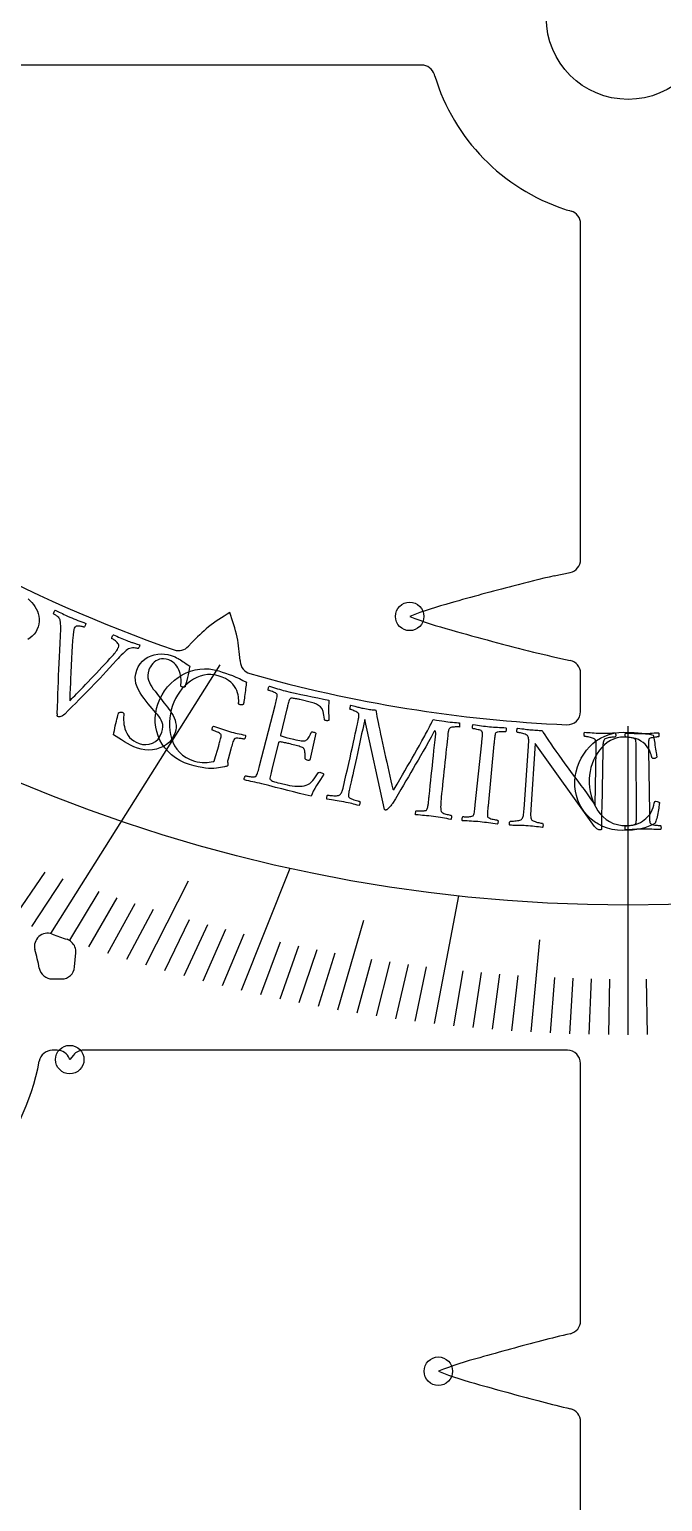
# Model space of a CAD drawing. Header units: millimetres. Extents: x -45 to 45, y -45 to 45.
# Drawn here: x -11.34 to 0.65, y -28.13 to -0.22 of the extents above; entities that cross this region are included whole.
import ezdxf

# ---------------------------------------------------------------- set-up
doc = ezdxf.new("R2010")
doc.units = ezdxf.units.MM
for name, color, linetype in [('CUT_INNER', 6, 'Continuous'), ('CUT_OUTER', 1, 'Continuous'), ('ENGRAVE', 7, 'Continuous'), ('ENGRAVE_FINE', 8, 'Continuous'), ('TEXT', 5, 'Continuous')]:
    doc.layers.add(name, color=color, linetype=linetype)

msp = doc.modelspace()

# ---------------------------------------------------------------- linework, layer by layer
at = {"layer": 'CUT_INNER'}
for points in [[(-3.9091, -0.9), (-21.9516, -0.9)], [(-3.6607, -1.1089), (-3.669, -1.0804)], [(-0.9, -10.2743), (-0.9, -3.9091)], [(-1.397, -10.5835), (-1.0971, -10.5186)], [(-8.3296, -11.9182), (-8.2726, -11.8553)], [(-7.3497, -12.1855), (-7.3486, -12.2078)], [(-0.9, -13.1564), (-0.9, -12.4295)], [(-10.4852, -17.9961), (-10.4627, -17.7305)], [(-10.9083, -18.225), (-10.7343, -18.225)], [(-10.8173, -19.575), (-10.9083, -19.575)], [(-10.5063, -19.6661), (-10.5742, -19.7486), (-10.5778, -19.7526), (-10.5809, -19.7445), (-10.5829, -19.7379)], [(-1.15, -19.575), (-10.3133, -19.575)], [(-0.9, -24.7056), (-0.9, -19.825)], [(-0.9, -39.7832), (-0.9, -26.6159)]]:
    msp.add_lwpolyline(points, dxfattribs=at)
msp.add_circle((0, 0), 1.55, dxfattribs=at)
for centre, radius, start, end in [((-3.9091, -1.15), 0.25, 16.17188, 90), ((0, 0), 3.825, 196.85202, 251.69577), ((-0.0012, 12.8575), 26.289, 212.54343, 250.91502), ((-0.3521, -1.1099), 2.6606, 251.38805, 254.11473), ((-1.15, -3.9091), 0.25, 360, 73.82813), ((-1.15, -10.2743), 0.25, 282.21225, 0), ((4.5186, -36.4305), 26.5152, 102.89132, 104.6336), ((10.8576, -60.7478), 51.6452, 104.6224, 105.97268), ((-1.6241, -17.7209), 6.8467, 104.6358, 111.52756), ((-4.5637, -16.1725), 5.7301, 121.36482, 126.23011), ((-12.1661, -12.9311), 4.9063, 13.98609, 19.66899), ((-1.6271, -4.9912), 6.8378, 248.4702, 255.35981), ((-4.2229, -15.8119), 5.6617, 131.17548, 135.66613), ((12.5762, 44.231), 58.0663, 254.075659, 254.878797), ((-8.5149, -11.7504), 0.25, 250.83984, 317.83371), ((-12.5255, -12.6161), 5.1937, 4.75643, 9.65196), ((6.7681, 22.6171), 35.6856, 254.82857, 256.12342), ((-7.0989, -12.1957), 0.25, 182.79129, 254.35547), ((2.6185, 5.707), 18.2739, 256.03845, 258.2682), ((-1.15, -12.4295), 0.25, 360, 77.78775), ((-0.0013, 12.8533), 26.2851, 254.18162, 267.47012), ((-1.15, -13.1564), 0.25, 267.36328, 0), ((-10.9963, -17.6081), 0.25, 70.13971, 194.0625), ((-4.516, 0.1411), 18.6452, 249.93995, 250.85876), ((-10.7118, -17.7094), 0.25, 47.55384, 70.83984), ((-10.7118, -17.7094), 0.25, 355.16034, 47.55384), ((-14.6843, -18.6846), 3.5921, 10.69921, 16.42649), ((-10.9083, -17.975), 0.25, 189.84375, 270), ((-10.7343, -17.975), 0.25, 270, 355.16034), ((-15.7496, -18.9002), 4.6789, 292.08003, 349.09238), ((-10.9083, -19.825), 0.25, 90.0039, 170.91517), ((-10.8173, -19.825), 0.25, 20.39139, 90), ((-10.3133, -19.825), 0.25, 90, 140.54581), ((-1.15, -19.825), 0.25, 360, 90), ((-1.15, -24.7056), 0.25, 283.32948, 360), ((11.4006, -75.0566), 51.6452, 104.6224, 105.97268), ((3.1198, -43.065), 18.5994, 103.0892, 104.81845), ((-1.0811, -32.0298), 6.8467, 104.6358, 111.52756), ((-1.0841, -19.3001), 6.8378, 248.4702, 255.35981), ((12.2031, 26.6681), 54.6858, 254.06321, 255.33832), ((3.125, -8.2347), 18.6218, 255.17898, 256.91051), ((-1.15, -26.6159), 0.25, 0, 76.67052)]:
    msp.add_arc(centre, radius, start, end, dxfattribs=at)
at = {"layer": 'CUT_OUTER'}
msp.add_circle((0, 0), 45, dxfattribs=at)
at = {"layer": 'ENGRAVE'}
for points in [[(-10.9383, -17.3634), (-7.7297, -12.27)], [(0, -19.2819), (0, -13.4319)], [(-7.322, -18.4368), (-6.4042, -16.1259)], [(-3.6693, -19.0718), (-3.2037, -16.6515)]]:
    msp.add_lwpolyline(points, dxfattribs=at)
for centre, radius in [((0, 0), 42.525), ((0, 12.859), 29.684), ((-4.1373, -11.3519), 0.27), ((-10.578, -19.7532), 0.27), ((-3.5943, -25.6608), 0.27)]:
    msp.add_circle(centre, radius, dxfattribs=at)
at = {"layer": 'ENGRAVE_FINE'}
for points in [[(-11.6551, -17.0943), (-11.0457, -16.2005)], [(-11.297, -17.2311), (-10.7048, -16.3278)], [(-9.1361, -17.9561), (-8.326, -16.364)], [(-10.579, -17.491), (-10.0216, -16.5694)], [(-10.2191, -17.6141), (-9.6793, -16.6837)], [(-9.8586, -17.7326), (-9.3367, -16.7938)], [(-9.4976, -17.8466), (-8.9936, -16.8996)], [(-8.7742, -18.0611), (-8.3066, -17.0986)], [(-8.4117, -18.1617), (-7.9626, -17.1919)], [(-8.0489, -18.2578), (-7.6183, -17.281)], [(-5.4989, -18.808), (-5.0031, -17.1122)], [(-7.6856, -18.3495), (-7.2737, -17.366)], [(-6.958, -18.5197), (-6.5838, -17.5238)], [(-1.8357, -19.2295), (-1.6688, -17.4811)], [(-6.5937, -18.5983), (-6.2385, -17.5965)], [(-6.229, -18.6725), (-5.893, -17.6653)], [(-5.8641, -18.7425), (-5.5473, -17.73)], [(-5.1334, -18.8693), (-4.8554, -17.8474)], [(-4.7677, -18.9263), (-4.5092, -17.9002)], [(-4.4018, -18.9791), (-4.1629, -17.949)], [(-4.0356, -19.0276), (-3.8164, -17.9938)], [(-3.3029, -19.1118), (-3.1231, -18.0717)], [(-2.9362, -19.1475), (-2.7763, -18.1047)], [(-2.5695, -19.1791), (-2.4295, -18.1339)], [(-2.2026, -19.2064), (-2.0825, -18.1591)], [(-1.4686, -19.2484), (-1.3885, -18.1979)], [(-1.1015, -19.263), (-1.0414, -18.2115)], [(-0.7344, -19.2735), (-0.6943, -18.2212)], [(-0.3672, -19.2798), (-0.3471, -18.227)], [(0.3672, -19.2798), (0.3471, -18.227)]]:
    msp.add_lwpolyline(points, dxfattribs=at)
at = {"layer": 'TEXT'}
msp.add_lwpolyline([(-11.3687, -11.0179), (-11.3322, -11.0503), (-11.2977, -11.0858), (-11.2663, -11.1236), (-11.238, -11.1639), (-11.2127, -11.2065), (-11.1915, -11.2512), (-11.1754, -11.2976), (-11.1642, -11.3457), (-11.158, -11.3956), (-11.1579, -11.4468), (-11.1648, -11.4988), (-11.1788, -11.5516), (-11.2, -11.6052), (-11.2235, -11.6486), (-11.2529, -11.6884), (-11.2881, -11.7248), (-11.3292, -11.7578), (-11.3744, -11.7868)], dxfattribs=at)
for points in [[(-10.5795, -11.3649), (-10.5401, -11.3818), (-10.5011, -11.3979), (-10.4625, -11.4131), (-10.4243, -11.4275), (-10.3864, -11.4415), (-10.3489, -11.4555), (-10.3118, -11.4694), (-10.275, -11.4834), (-10.2756, -11.4907), (-10.2781, -11.5001), (-10.2823, -11.5117), (-10.2883, -11.5254), (-10.295, -11.5382), (-10.3009, -11.5473), (-10.3062, -11.5527), (-10.3108, -11.5543), (-10.3176, -11.5519), (-10.328, -11.5489), (-10.3421, -11.5454), (-10.3597, -11.5413), (-10.3792, -11.5376), (-10.3988, -11.5354), (-10.4184, -11.5347), (-10.4382, -11.5355), (-10.4565, -11.5391), (-10.4718, -11.5469), (-10.4841, -11.5588), (-10.4934, -11.575), (-10.5019, -11.6025), (-10.5096, -11.6435), (-10.5162, -11.698), (-10.5219, -11.766), (-10.5242, -11.8017), (-10.5268, -11.8428), (-10.5296, -11.8894), (-10.5326, -11.9414), (-10.5358, -11.9977), (-10.5391, -12.0567), (-10.5426, -12.1185), (-10.5463, -12.1831), (-10.5499, -12.2491), (-10.5532, -12.3153), (-10.5562, -12.3815), (-10.559, -12.4478), (-10.5617, -12.5128), (-10.5642, -12.5752), (-10.5667, -12.6349), (-10.5691, -12.6919), (-10.5714, -12.745), (-10.5734, -12.7931), (-10.5752, -12.8361), (-10.5768, -12.874), (-10.5781, -12.9053), (-10.5789, -12.9286), (-10.5792, -12.9438), (-10.5792, -12.951), (-10.5714, -12.9438), (-10.5577, -12.9304), (-10.538, -12.9108), (-10.5123, -12.8851), (-10.4818, -12.8543), (-10.4476, -12.8194), (-10.4098, -12.7804), (-10.3683, -12.7374), (-10.3238, -12.6912), (-10.2772, -12.6426), (-10.2284, -12.5915), (-10.1775, -12.5381), (-10.1254, -12.4832), (-10.073, -12.4278), (-10.0205, -12.3719), (-9.9677, -12.3155), (-9.9156, -12.2596), (-9.8652, -12.2053), (-9.8166, -12.1525), (-9.7696, -12.1014), (-9.7521, -12.082), (-9.735, -12.0617), (-9.7183, -12.0405), (-9.702, -12.0184), (-9.687, -11.9965), (-9.6745, -11.976), (-9.6643, -11.9568), (-9.6564, -11.939), (-9.6508, -11.9183), (-9.6506, -11.8987), (-9.6556, -11.88), (-9.6658, -11.8623), (-9.6794, -11.8458), (-9.6942, -11.8307), (-9.7102, -11.817), (-9.7276, -11.8047), (-9.7442, -11.7941), (-9.7583, -11.7857), (-9.7697, -11.7794), (-9.7786, -11.7753), (-9.7813, -11.7694), (-9.7815, -11.7608), (-9.7793, -11.7497), (-9.7745, -11.7358), (-9.7683, -11.7222), (-9.7619, -11.7115), (-9.7552, -11.7038), (-9.7483, -11.6991), (-9.7154, -11.7137), (-9.6836, -11.7281), (-9.6527, -11.7422), (-9.6228, -11.7561), (-9.5929, -11.7698), (-9.5618, -11.7833), (-9.5295, -11.7966), (-9.4961, -11.8098), (-9.4685, -11.8203), (-9.444, -11.8294), (-9.4223, -11.8372), (-9.4036, -11.8437), (-9.3863, -11.8494), (-9.3692, -11.8549), (-9.3521, -11.8601), (-9.3352, -11.8651), (-9.3173, -11.8703), (-9.2976, -11.8762), (-9.2759, -11.8828), (-9.2524, -11.8901), (-9.2528, -11.8975), (-9.2552, -11.9072), (-9.2595, -11.9192), (-9.2657, -11.9335), (-9.2723, -11.9469), (-9.2778, -11.9562), (-9.2821, -11.9614), (-9.2852, -11.9625), (-9.2956, -11.9596), (-9.3115, -11.9564), (-9.3329, -11.9531), (-9.3598, -11.9496), (-9.3889, -11.9481), (-9.4164, -11.9508), (-9.4426, -11.9579), (-9.4673, -11.9693), (-9.486, -11.9813), (-9.5089, -11.9993), (-9.5363, -12.0234), (-9.568, -12.0536), (-9.6012, -12.0866), (-9.6331, -12.1191), (-9.6635, -12.1513), (-9.6926, -12.183), (-9.76, -12.2565), (-9.8248, -12.3267), (-9.8869, -12.3938), (-9.9463, -12.4578), (-10.0041, -12.5195), (-10.0611, -12.5799), (-10.1174, -12.639), (-10.173, -12.6968), (-10.2289, -12.7546), (-10.2859, -12.8133), (-10.3441, -12.8731), (-10.4034, -12.9339), (-10.4652, -12.9967), (-10.5308, -13.0625), (-10.6001, -13.1313), (-10.6732, -13.2031), (-10.6935, -13.2216), (-10.7127, -13.2359), (-10.7308, -13.246), (-10.7478, -13.252), (-10.7638, -13.2548), (-10.7791, -13.2552), (-10.7936, -13.2532), (-10.8073, -13.2489), (-10.8107, -13.2463), (-10.8129, -13.2416), (-10.8139, -13.235), (-10.8136, -13.2264), (-10.813, -13.2174), (-10.8128, -13.2095), (-10.8132, -13.2027), (-10.814, -13.1971), (-10.8105, -13.0674), (-10.8067, -12.9422), (-10.8026, -12.8214), (-10.7984, -12.705), (-10.7938, -12.5904), (-10.7889, -12.4749), (-10.7837, -12.3586), (-10.7781, -12.2413), (-10.7723, -12.1206), (-10.7662, -11.9937), (-10.7599, -11.8607), (-10.7532, -11.7215), (-10.7508, -11.6789), (-10.7492, -11.6383), (-10.7482, -11.5997), (-10.7478, -11.5631), (-10.7484, -11.5281), (-10.7504, -11.4939), (-10.7536, -11.4608), (-10.7582, -11.4286), (-10.7613, -11.4154), (-10.7672, -11.4021), (-10.7761, -11.3887), (-10.7879, -11.3751), (-10.8012, -11.362), (-10.8148, -11.35), (-10.8287, -11.3389), (-10.8428, -11.3289), (-10.8562, -11.3202), (-10.8679, -11.313), (-10.8779, -11.3073), (-10.8862, -11.3032), (-10.8863, -11.3006), (-10.8841, -11.2937), (-10.8796, -11.2826), (-10.8729, -11.2673), (-10.8658, -11.2519), (-10.8602, -11.2408), (-10.8562, -11.2338), (-10.8536, -11.231), (-10.8142, -11.2503), (-10.7783, -11.2682), (-10.746, -11.2847), (-10.7173, -11.2996), (-10.6886, -11.3144), (-10.656, -11.3302), (-10.6196, -11.3471), (-10.5795, -11.3649)], [(-8.6548, -12.0934), (-8.6172, -12.1071), (-8.5833, -12.1207), (-8.5531, -12.1343), (-8.5267, -12.148), (-8.5021, -12.162), (-8.4774, -12.177), (-8.4527, -12.1929), (-8.4279, -12.2098), (-8.4015, -12.228), (-8.372, -12.2479), (-8.3392, -12.2696), (-8.3033, -12.2931), (-8.313, -12.347), (-8.3237, -12.4015), (-8.3355, -12.4565), (-8.3483, -12.5122), (-8.361, -12.5646), (-8.3722, -12.6098), (-8.3819, -12.6478), (-8.3901, -12.6787), (-8.3924, -12.685), (-8.3973, -12.6894), (-8.4048, -12.692), (-8.415, -12.6929), (-8.4259, -12.6925), (-8.4356, -12.6917), (-8.444, -12.6903), (-8.4511, -12.6884), (-8.4596, -12.6849), (-8.4666, -12.6803), (-8.4721, -12.6747), (-8.4763, -12.6682), (-8.4718, -12.6417), (-8.4693, -12.6123), (-8.4687, -12.5801), (-8.4699, -12.545), (-8.4735, -12.5083), (-8.4796, -12.4716), (-8.4884, -12.4347), (-8.4997, -12.3977), (-8.5138, -12.3614), (-8.531, -12.327), (-8.5513, -12.2942), (-8.5745, -12.2632), (-8.6012, -12.2351), (-8.6315, -12.2111), (-8.6655, -12.1913), (-8.7033, -12.1755), (-8.7527, -12.1614), (-8.7986, -12.1549), (-8.8411, -12.1558), (-8.8802, -12.1643), (-8.9161, -12.1786), (-8.9488, -12.197), (-8.9783, -12.2195), (-9.0046, -12.2461), (-9.0277, -12.2753), (-9.0476, -12.3052), (-9.0641, -12.3359), (-9.0772, -12.3675), (-9.0918, -12.4184), (-9.0982, -12.4674), (-9.0964, -12.5145), (-9.0863, -12.5597), (-9.0699, -12.6034), (-9.0492, -12.6465), (-9.024, -12.6888), (-8.9944, -12.7304), (-8.9626, -12.7717), (-8.9306, -12.8134), (-8.8984, -12.8555), (-8.8661, -12.8979), (-8.8408, -12.9296), (-8.8141, -12.9629), (-8.786, -12.9976), (-8.7565, -13.034), (-8.7269, -13.0716), (-8.6982, -13.1103), (-8.6706, -13.1502), (-8.644, -13.1911), (-8.6199, -13.2331), (-8.5997, -13.2761), (-8.5835, -13.3203), (-8.5713, -13.3655), (-8.5643, -13.4116), (-8.5638, -13.4584), (-8.5697, -13.5059), (-8.5822, -13.554), (-8.6097, -13.6216), (-8.6458, -13.6818), (-8.6906, -13.7344), (-8.7442, -13.7795), (-8.8042, -13.8168), (-8.8681, -13.8459), (-8.9359, -13.867), (-9.0076, -13.8798), (-9.081, -13.8845), (-9.1537, -13.8807), (-9.2257, -13.8686), (-9.297, -13.8481), (-9.3625, -13.8231), (-9.4255, -13.7947), (-9.4859, -13.7629), (-9.5437, -13.7278), (-9.5988, -13.6922), (-9.651, -13.6589), (-9.7004, -13.6281), (-9.747, -13.5997), (-9.7404, -13.5576), (-9.7328, -13.5144), (-9.7242, -13.4701), (-9.7145, -13.4246), (-9.7045, -13.38), (-9.6948, -13.3383), (-9.6854, -13.2995), (-9.6763, -13.2637), (-9.6681, -13.2326), (-9.6614, -13.2081), (-9.6562, -13.1902), (-9.6525, -13.1789), (-9.6432, -13.1751), (-9.6336, -13.1719), (-9.6237, -13.1695), (-9.6135, -13.1677), (-9.6033, -13.1668), (-9.5934, -13.1672), (-9.5837, -13.1688), (-9.5742, -13.1716), (-9.564, -13.1771), (-9.5572, -13.1847), (-9.5537, -13.1944), (-9.5538, -13.2063), (-9.5561, -13.2285), (-9.5576, -13.255), (-9.5582, -13.2857), (-9.5579, -13.3208), (-9.5556, -13.3588), (-9.5505, -13.3984), (-9.5425, -13.4396), (-9.5316, -13.4824), (-9.5169, -13.5253), (-9.4973, -13.5667), (-9.4729, -13.6065), (-9.4437, -13.6448), (-9.4086, -13.6803), (-9.3664, -13.7116), (-9.3171, -13.7388), (-9.2609, -13.7617), (-9.1972, -13.7779), (-9.1339, -13.782), (-9.0712, -13.774), (-9.0091, -13.7539), (-8.9518, -13.7214), (-8.9036, -13.6763), (-8.8645, -13.6186), (-8.8344, -13.5483), (-8.8201, -13.4953), (-8.8141, -13.4462), (-8.8162, -13.4011), (-8.8265, -13.3599), (-8.843, -13.3211), (-8.8638, -13.2831), (-8.8889, -13.2458), (-8.9182, -13.2092), (-8.9503, -13.1724), (-8.9835, -13.1344), (-9.0179, -13.0951), (-9.0534, -13.0546), (-9.0922, -13.0072), (-9.1311, -12.9579), (-9.1701, -12.9068), (-9.2093, -12.8539), (-9.2458, -12.7991), (-9.2769, -12.7427), (-9.3026, -12.6845), (-9.3229, -12.6246), (-9.3352, -12.5634), (-9.3371, -12.501), (-9.3286, -12.4376), (-9.3098, -12.3731), (-9.2807, -12.3079), (-9.2445, -12.2504), (-9.2012, -12.2007), (-9.1509, -12.1585), (-9.0956, -12.124), (-9.0372, -12.0971), (-8.9758, -12.0778), (-8.9113, -12.0661), (-8.8458, -12.0618), (-8.7813, -12.0649), (-8.7176, -12.0755), (-8.6548, -12.0934)], [(-7.7556, -13.8025), (-7.7544, -13.7984), (-7.7532, -13.7944), (-7.752, -13.7903), (-7.7509, -13.7862), (-7.7497, -13.7821), (-7.7485, -13.7781), (-7.7473, -13.774), (-7.7461, -13.7699), (-7.7389, -13.7447), (-7.7321, -13.7205), (-7.7259, -13.6976), (-7.7202, -13.6757), (-7.7154, -13.6553), (-7.7121, -13.6365), (-7.7101, -13.6193), (-7.7095, -13.6037), (-7.7109, -13.5949), (-7.717, -13.5856), (-7.728, -13.5759), (-7.7438, -13.5656), (-7.7622, -13.5554), (-7.7812, -13.5458), (-7.8007, -13.5367), (-7.8207, -13.5282), (-7.8394, -13.5207), (-7.8551, -13.5147), (-7.8678, -13.5101), (-7.8774, -13.5069), (-7.8791, -13.4994), (-7.8793, -13.4901), (-7.8781, -13.479), (-7.8754, -13.4661), (-7.8716, -13.4536), (-7.8668, -13.4436), (-7.8612, -13.4361), (-7.8547, -13.431), (-7.8152, -13.4444), (-7.7765, -13.4579), (-7.7385, -13.4715), (-7.7012, -13.4852), (-7.6643, -13.4986), (-7.6271, -13.5112), (-7.5897, -13.5231), (-7.552, -13.5342), (-7.5135, -13.5449), (-7.4758, -13.5545), (-7.4392, -13.563), (-7.4035, -13.5704), (-7.3676, -13.5777), (-7.3303, -13.5857), (-7.2916, -13.5943), (-7.2514, -13.6037), (-7.2485, -13.6115), (-7.2477, -13.6209), (-7.249, -13.6319), (-7.2524, -13.6446), (-7.257, -13.6569), (-7.2618, -13.6669), (-7.2669, -13.6747), (-7.2724, -13.6802), (-7.2821, -13.6778), (-7.295, -13.6751), (-7.3111, -13.672), (-7.3304, -13.6686), (-7.351, -13.6655), (-7.3712, -13.6632), (-7.3908, -13.6618), (-7.41, -13.6612), (-7.4272, -13.662), (-7.4409, -13.6647), (-7.4511, -13.6692), (-7.4579, -13.6757), (-7.4676, -13.6919), (-7.4769, -13.7108), (-7.4856, -13.7324), (-7.4938, -13.7567), (-7.5019, -13.783), (-7.51, -13.8103), (-7.5183, -13.8386), (-7.5267, -13.8681), (-7.5796, -14.0561), (-7.5845, -14.0767), (-7.5869, -14.0952), (-7.5868, -14.1114), (-7.5842, -14.1253), (-7.5813, -14.1379), (-7.58, -14.15), (-7.5805, -14.1617), (-7.5827, -14.1728), (-7.5847, -14.1779), (-7.5876, -14.1824), (-7.5915, -14.1863), (-7.5963, -14.1896), (-7.6035, -14.1927), (-7.6146, -14.1962), (-7.6295, -14.2001), (-7.6482, -14.2044), (-7.6826, -14.211), (-7.7194, -14.2172), (-7.7586, -14.2232), (-7.8001, -14.2287), (-7.8451, -14.2327), (-7.8946, -14.2338), (-7.9485, -14.232), (-8.0068, -14.2274), (-8.0711, -14.2186), (-8.1426, -14.2046), (-8.2215, -14.1852), (-8.3075, -14.1604), (-8.4034, -14.126), (-8.4923, -14.084), (-8.5741, -14.0344), (-8.6488, -13.9772), (-8.7159, -13.914), (-8.775, -13.8461), (-8.8261, -13.7736), (-8.8691, -13.6964), (-8.9039, -13.6159), (-8.9301, -13.5333), (-8.9479, -13.4486), (-8.9572, -13.3619), (-8.9579, -13.2742), (-8.9498, -13.1868), (-8.9328, -13.0995), (-8.9072, -13.0125), (-8.8719, -12.9229), (-8.8295, -12.839), (-8.7802, -12.7606), (-8.724, -12.6878), (-8.6621, -12.6209), (-8.5956, -12.5606), (-8.5245, -12.5068), (-8.4488, -12.4595), (-8.3695, -12.4196), (-8.2873, -12.3881), (-8.2023, -12.365), (-8.1145, -12.3502), (-8.0247, -12.3444), (-7.9343, -12.3485), (-7.843, -12.3623), (-7.7507, -12.3859), (-7.6883, -12.4057), (-7.6248, -12.4272), (-7.5602, -12.4503), (-7.4944, -12.475), (-7.4283, -12.5018), (-7.3623, -12.5314), (-7.2965, -12.5636), (-7.2309, -12.5985), (-7.2313, -12.6022), (-7.2326, -12.6131), (-7.2347, -12.6314), (-7.2376, -12.6569), (-7.2412, -12.6874), (-7.2454, -12.7202), (-7.25, -12.7555), (-7.2551, -12.7932), (-7.2603, -12.8313), (-7.2651, -12.8676), (-7.2696, -12.9022), (-7.2738, -12.935), (-7.2776, -12.9636), (-7.2807, -12.9856), (-7.2831, -13.001), (-7.285, -13.0098), (-7.2865, -13.0152), (-7.2907, -13.0199), (-7.2975, -13.0239), (-7.307, -13.0271), (-7.3177, -13.0292), (-7.3284, -13.0299), (-7.3391, -13.0291), (-7.3497, -13.0268), (-7.3585, -13.0237), (-7.3663, -13.0199), (-7.3732, -13.0151), (-7.3791, -13.0096), (-7.3778, -12.9916), (-7.3771, -12.9689), (-7.3771, -12.9417), (-7.3777, -12.9099), (-7.3804, -12.8749), (-7.3869, -12.838), (-7.3971, -12.7994), (-7.4109, -12.7589), (-7.4298, -12.718), (-7.455, -12.678), (-7.4866, -12.6388), (-7.5245, -12.6004), (-7.5703, -12.5642), (-7.6255, -12.5315), (-7.6902, -12.5023), (-7.7643, -12.4765), (-7.8338, -12.4596), (-7.9026, -12.4518), (-7.9708, -12.4532), (-8.0384, -12.4636), (-8.1047, -12.482), (-8.169, -12.5073), (-8.2311, -12.5395), (-8.2913, -12.5785), (-8.3485, -12.6233), (-8.402, -12.6726), (-8.4518, -12.7264), (-8.4978, -12.7848), (-8.5392, -12.8464), (-8.5754, -12.91), (-8.6063, -12.9755), (-8.6318, -13.043), (-8.6546, -13.1201), (-8.672, -13.1982), (-8.684, -13.2773), (-8.6905, -13.3576), (-8.6909, -13.4375), (-8.6847, -13.5156), (-8.6717, -13.5921), (-8.652, -13.6667), (-8.625, -13.7384), (-8.5905, -13.8057), (-8.5483, -13.8687), (-8.4985, -13.9272), (-8.4406, -13.9799), (-8.3739, -14.0254), (-8.2987, -14.0634), (-8.2149, -14.094), (-8.1635, -14.1077), (-8.114, -14.1168), (-8.0663, -14.1214), (-8.0205, -14.1215), (-7.9769, -14.1188), (-7.9359, -14.1151), (-7.8974, -14.1105), (-7.8615, -14.1048), (-7.8545, -14.1037), (-7.8489, -14.1015), (-7.8447, -14.0984), (-7.842, -14.0943), (-7.8399, -14.0895), (-7.8379, -14.0841), (-7.8359, -14.0781), (-7.8339, -14.0716)], [(-6.4952, -12.764), (-6.4025, -12.7868), (-6.3049, -12.8093), (-6.2023, -12.8315), (-6.0949, -12.8534), (-5.9857, -12.8752), (-5.878, -12.8973), (-5.7717, -12.9197), (-5.6669, -12.9424), (-5.6708, -12.9941), (-5.6733, -13.0439), (-5.6742, -13.0919), (-5.6737, -13.138), (-5.6727, -13.1835), (-5.6721, -13.2296), (-5.672, -13.2763), (-5.6723, -13.3237), (-5.6814, -13.328), (-5.6926, -13.3301), (-5.7057, -13.33), (-5.7207, -13.3276), (-5.7358, -13.3231), (-5.7464, -13.3169), (-5.7524, -13.3093), (-5.7539, -13.3001), (-5.7611, -13.2208), (-5.7757, -13.1554), (-5.7978, -13.1039), (-5.8275, -13.0662), (-5.8631, -13.0379), (-5.9033, -13.0142), (-5.9479, -12.9953), (-5.9971, -12.981), (-6.2185, -12.9286), (-6.228, -12.9264), (-6.2409, -12.9236), (-6.2571, -12.9201), (-6.2767, -12.916), (-6.2977, -12.9119), (-6.3181, -12.9084), (-6.338, -12.9056), (-6.3573, -12.9035), (-6.3746, -12.9027), (-6.3881, -12.9039), (-6.398, -12.9071), (-6.4042, -12.9123), (-6.4114, -12.9262), (-6.4183, -12.9424), (-6.4249, -12.9608), (-6.4312, -12.9815), (-6.4372, -13.0035), (-6.4433, -13.0258), (-6.4492, -13.0486), (-6.455, -13.0718), (-6.4573, -13.0809), (-6.4593, -13.0889), (-6.4611, -13.096), (-6.4626, -13.102), (-6.587, -13.6019), (-6.5861, -13.6074), (-6.5804, -13.613), (-6.5702, -13.6187), (-6.5553, -13.6244), (-6.5375, -13.63), (-6.5186, -13.6356), (-6.4986, -13.6411), (-6.4775, -13.6464), (-6.3394, -13.6798), (-6.2945, -13.6901), (-6.2547, -13.6984), (-6.22, -13.7047), (-6.1904, -13.7091), (-6.1648, -13.7112), (-6.1425, -13.7108), (-6.1233, -13.7078), (-6.1073, -13.7022), (-6.0933, -13.694), (-6.0801, -13.683), (-6.0677, -13.6694), (-6.0561, -13.6529), (-6.0444, -13.6335), (-6.0315, -13.6107), (-6.0175, -13.5844), (-6.0025, -13.5548), (-5.9972, -13.5472), (-5.9884, -13.5428), (-5.9761, -13.5418), (-5.9604, -13.5441), (-5.9456, -13.5483), (-5.9335, -13.5537), (-5.9242, -13.5604), (-5.9176, -13.5682), (-6.0314, -14.0764), (-6.0394, -14.0797), (-6.0498, -14.081), (-6.0626, -14.0803), (-6.0779, -14.0776), (-6.0926, -14.073), (-6.1036, -14.0667), (-6.111, -14.0587), (-6.1148, -14.0489), (-6.1158, -14.0109), (-6.1171, -13.9784), (-6.1188, -13.9514), (-6.1208, -13.93), (-6.1232, -13.9127), (-6.1258, -13.8983), (-6.1287, -13.8868), (-6.1319, -13.8781), (-6.1356, -13.871), (-6.1399, -13.8643), (-6.1448, -13.8579), (-6.1504, -13.852), (-6.1582, -13.8449), (-6.1707, -13.8375), (-6.1878, -13.83), (-6.2096, -13.8224), (-6.2342, -13.8146), (-6.2602, -13.8069), (-6.2873, -13.7992), (-6.3158, -13.7916), (-6.3445, -13.7841), (-6.3723, -13.777), (-6.3994, -13.7703), (-6.4256, -13.7639), (-6.4439, -13.7595), (-6.4634, -13.7551), (-6.4842, -13.7505), (-6.5061, -13.7458), (-6.528, -13.7413), (-6.5484, -13.7376), (-6.5673, -13.7346), (-6.5849, -13.7322), (-6.5998, -13.7314), (-6.6109, -13.7327), (-6.6183, -13.7362), (-6.6219, -13.742), (-6.7491, -14.2529), (-6.7498, -14.256), (-6.7508, -14.2598), (-6.7519, -14.2642), (-6.7532, -14.2694), (-6.7582, -14.29), (-6.7638, -14.3134), (-6.7698, -14.3396), (-6.7764, -14.3686), (-6.7818, -14.3959), (-6.7844, -14.4169), (-6.7841, -14.4318), (-6.7809, -14.4404), (-6.7684, -14.4527), (-6.7538, -14.4635), (-6.7371, -14.4728), (-6.7184, -14.4806), (-6.6957, -14.4881), (-6.6671, -14.4965), (-6.6327, -14.5057), (-6.5923, -14.5157), (-6.4609, -14.547), (-6.4118, -14.5573), (-6.3625, -14.5649), (-6.3129, -14.57), (-6.2632, -14.5725), (-6.2156, -14.5721), (-6.1725, -14.5684), (-6.1338, -14.5615), (-6.0996, -14.5514), (-6.0644, -14.5366), (-6.0318, -14.5167), (-6.0017, -14.4917), (-5.9743, -14.4616), (-5.9482, -14.4281), (-5.9221, -14.393), (-5.8961, -14.3561), (-5.8702, -14.3177), (-5.8641, -14.3114), (-5.855, -14.3079), (-5.8429, -14.3073), (-5.8278, -14.3094), (-5.8051, -14.3154), (-5.787, -14.3225), (-5.7736, -14.3308), (-5.7647, -14.3403), (-5.7965, -14.3923), (-5.8297, -14.4458), (-5.8642, -14.5008), (-5.9, -14.5574), (-5.934, -14.6129), (-5.9631, -14.6647), (-5.9873, -14.7128), (-6.0065, -14.7574), (-6.1175, -14.7326), (-6.228, -14.7068), (-6.3379, -14.6799), (-6.4471, -14.652), (-6.5595, -14.6229), (-6.679, -14.5923), (-6.8055, -14.5601), (-6.939, -14.5262), (-6.9853, -14.5147), (-7.0294, -14.5043), (-7.0711, -14.4949), (-7.1105, -14.4866), (-7.149, -14.4785), (-7.188, -14.4696), (-7.2276, -14.46), (-7.2678, -14.4496), (-7.2709, -14.4418), (-7.2718, -14.4324), (-7.2706, -14.4214), (-7.2673, -14.4087), (-7.2628, -14.3964), (-7.258, -14.3863), (-7.2529, -14.3785), (-7.2474, -14.373), (-7.2373, -14.3754), (-7.2235, -14.3783), (-7.2061, -14.3815), (-7.1851, -14.3851), (-7.1625, -14.3884), (-7.1401, -14.3907), (-7.1181, -14.392), (-7.0963, -14.3923), (-7.0771, -14.3913), (-7.0624, -14.3887), (-7.0523, -14.3845), (-7.0468, -14.3788), (-7.0373, -14.3625), (-7.0284, -14.3434), (-7.0201, -14.3216), (-7.0124, -14.2971), (-7.0049, -14.2707), (-6.9974, -14.2432), (-6.9897, -14.2147), (-6.982, -14.1851), (-6.6869, -13.0422), (-6.6793, -13.0124), (-6.6721, -12.9835), (-6.6653, -12.9554), (-6.6589, -12.9281), (-6.6535, -12.9023), (-6.65, -12.8789), (-6.6483, -12.8576), (-6.6484, -12.8387), (-6.6499, -12.8301), (-6.6561, -12.8214), (-6.667, -12.8125), (-6.6826, -12.8035), (-6.7009, -12.7946), (-6.7197, -12.7861), (-6.7392, -12.778), (-6.7593, -12.7703), (-6.7781, -12.7634), (-6.7938, -12.7578), (-6.8063, -12.7537), (-6.8157, -12.7509), (-6.8175, -12.7435), (-6.8179, -12.7342), (-6.817, -12.7231), (-6.8147, -12.7102), (-6.8112, -12.6975), (-6.8068, -12.6874), (-6.8015, -12.6796), (-6.7953, -12.6743), (-6.7568, -12.6861), (-6.7185, -12.6979), (-6.6807, -12.7098), (-6.6432, -12.7216), (-6.6059, -12.7332), (-6.5688, -12.7441), (-6.532, -12.7544), (-6.4952, -12.764)], [(-4.9886, -13.0994), (-4.9564, -13.1053), (-4.9261, -13.1103), (-4.8977, -13.1143), (-4.8711, -13.1174), (-4.8461, -13.12), (-4.822, -13.1226), (-4.799, -13.1251), (-4.777, -13.1277), (-4.7728, -13.1595), (-4.7665, -13.1994), (-4.7579, -13.2472), (-4.7471, -13.3029), (-4.7346, -13.3653), (-4.7209, -13.4331), (-4.7059, -13.5063), (-4.6896, -13.585), (-4.6722, -13.6675), (-4.6539, -13.7526), (-4.6345, -13.8401), (-4.6141, -13.9301), (-4.5932, -14.0212), (-4.5725, -14.112), (-4.5518, -14.2026), (-4.5312, -14.293), (-4.5109, -14.3816), (-4.4914, -14.467), (-4.4726, -14.5493), (-4.4545, -14.6283), (-4.4532, -14.631), (-4.451, -14.6332), (-4.448, -14.6347), (-4.4442, -14.6357), (-4.4402, -14.6356), (-4.4367, -14.634), (-4.4337, -14.6309), (-4.4312, -14.6263), (-4.3754, -14.5318), (-4.3228, -14.4419), (-4.2734, -14.3567), (-4.227, -14.2761), (-4.1822, -14.1978), (-4.1374, -14.1195), (-4.0926, -14.0412), (-4.0479, -13.9628), (-4.0021, -13.8822), (-3.9544, -13.7975), (-3.9048, -13.7085), (-3.8532, -13.6153), (-3.8361, -13.5842), (-3.8185, -13.5517), (-3.8003, -13.5179), (-3.7817, -13.4827), (-3.7635, -13.4479), (-3.7467, -13.4155), (-3.7313, -13.3853), (-3.7173, -13.3575), (-3.7056, -13.3341), (-3.6973, -13.3174), (-3.6923, -13.3074), (-3.6907, -13.3041), (-3.6312, -13.3161), (-3.5773, -13.3262), (-3.5289, -13.3344), (-3.486, -13.3407), (-3.4501, -13.3453), (-3.412, -13.3497), (-3.3716, -13.354), (-3.3291, -13.3582), (-3.2878, -13.362), (-3.2514, -13.3651), (-3.2199, -13.3676), (-3.1932, -13.3694), (-3.1924, -13.3743), (-3.1921, -13.3831), (-3.1923, -13.3957), (-3.1929, -13.4122), (-3.1937, -13.4283), (-3.1942, -13.4399), (-3.1946, -13.4468), (-3.1947, -13.4491), (-3.2056, -13.4481), (-3.2194, -13.4475), (-3.2361, -13.4472), (-3.2558, -13.4473), (-3.2768, -13.4479), (-3.2973, -13.4493), (-3.3174, -13.4514), (-3.3372, -13.4542), (-3.3549, -13.4578), (-3.3689, -13.4623), (-3.3793, -13.4676), (-3.3861, -13.4736), (-3.3911, -13.4837), (-3.3957, -13.4952), (-3.3998, -13.5083), (-3.4034, -13.5228), (-3.4065, -13.5377), (-3.4092, -13.552), (-3.4115, -13.5656), (-3.4133, -13.5786), (-3.4171, -13.6184), (-3.422, -13.6674), (-3.4281, -13.7255), (-3.4354, -13.7927), (-3.4435, -13.8666), (-3.4519, -13.945), (-3.4607, -14.0278), (-3.4699, -14.115), (-3.4793, -14.2041), (-3.4886, -14.2927), (-3.4978, -14.3808), (-3.5069, -14.4684), (-3.5157, -14.5532), (-3.5241, -14.6331), (-3.532, -14.7081), (-3.5395, -14.7782), (-3.5429, -14.8171), (-3.5457, -14.8551), (-3.5481, -14.8921), (-3.55, -14.928), (-3.5506, -14.9622), (-3.549, -14.9938), (-3.5453, -15.0228), (-3.5395, -15.0492), (-3.5342, -15.0593), (-3.5245, -15.0686), (-3.5104, -15.0772), (-3.4918, -15.0852), (-3.4709, -15.0924), (-3.4497, -15.099), (-3.4283, -15.1048), (-3.4065, -15.11), (-3.3867, -15.1143), (-3.3708, -15.1175), (-3.3591, -15.1197), (-3.3513, -15.1209), (-3.3476, -15.1318), (-3.3457, -15.1433), (-3.3454, -15.1556), (-3.3469, -15.1685), (-3.3491, -15.1804), (-3.3512, -15.1897), (-3.3532, -15.1963), (-3.355, -15.2003), (-3.396, -15.1926), (-3.4364, -15.1851), (-3.4763, -15.1778), (-3.5156, -15.1707), (-3.5555, -15.1637), (-3.5971, -15.1571), (-3.6403, -15.1507), (-3.6853, -15.1446), (-3.7323, -15.1386), (-3.7762, -15.1335), (-3.8169, -15.1293), (-3.8545, -15.1261), (-3.8921, -15.1231), (-3.933, -15.1198), (-3.977, -15.1161), (-4.0244, -15.1121), (-4.0252, -15.1077), (-4.0256, -15.1005), (-4.0256, -15.0905), (-4.0253, -15.0777), (-4.024, -15.0643), (-4.0216, -15.0525), (-4.018, -15.0423), (-4.0131, -15.0337), (-4.0033, -15.0348), (-3.9909, -15.0358), (-3.9759, -15.0366), (-3.9584, -15.0372), (-3.9395, -15.0376), (-3.9207, -15.0375), (-3.9017, -15.0372), (-3.8828, -15.0364), (-3.865, -15.0352), (-3.8497, -15.0335), (-3.8369, -15.0313), (-3.8265, -15.0285), (-3.8191, -15.0232), (-3.8122, -15.014), (-3.8059, -15.0008), (-3.8001, -14.9835), (-3.795, -14.9649), (-3.7908, -14.9476), (-3.7876, -14.9317), (-3.7852, -14.917), (-3.7831, -14.9004), (-3.7811, -14.8815), (-3.7791, -14.8602), (-3.7772, -14.8367), (-3.7752, -14.8131), (-3.7732, -14.7919), (-3.7712, -14.7729), (-3.7691, -14.7563), (-3.7584, -14.6574), (-3.748, -14.5603), (-3.7379, -14.4652), (-3.7279, -14.372), (-3.7181, -14.2792), (-3.708, -14.1854), (-3.6978, -14.0906), (-3.6875, -13.9947), (-3.6769, -13.8964), (-3.6662, -13.7944), (-3.6553, -13.6887), (-3.6442, -13.5792), (-3.6438, -13.5741), (-3.6439, -13.5671), (-3.6444, -13.5583), (-3.6453, -13.5476), (-3.6471, -13.5373), (-3.6504, -13.5298), (-3.655, -13.5248), (-3.6611, -13.5226), (-3.6641, -13.5234), (-3.6678, -13.5266), (-3.6722, -13.5323), (-3.6773, -13.5403), (-3.7315, -13.6379), (-3.7839, -13.7318), (-3.8345, -13.822), (-3.8833, -13.9084), (-3.9309, -13.9922), (-3.9779, -14.0745), (-4.0245, -14.1551), (-4.0705, -14.2342), (-4.1164, -14.3128), (-4.1628, -14.392), (-4.2097, -14.4717), (-4.2571, -14.5521), (-4.3057, -14.6343), (-4.3563, -14.7196), (-4.4089, -14.8079), (-4.4635, -14.8992), (-4.4684, -14.9056), (-4.4755, -14.9145), (-4.4848, -14.9259), (-4.4963, -14.9398), (-4.509, -14.9547), (-4.5218, -14.969), (-4.5347, -14.9828), (-4.5477, -14.996), (-4.5602, -15.0073), (-4.5717, -15.0154), (-4.5821, -15.0202), (-4.5914, -15.0218), (-4.5949, -15.0221), (-4.5993, -15.0212), (-4.6046, -15.0191), (-4.6108, -15.0157), (-4.6121, -15.0143), (-4.6133, -15.0132), (-4.6147, -15.0124), (-4.6161, -15.012), (-4.9897, -13.3067), (-5.0083, -13.3961), (-5.0275, -13.4868), (-5.0473, -13.5788), (-5.0678, -13.6722), (-5.0883, -13.7655), (-5.1085, -13.8575), (-5.1282, -13.9481), (-5.1475, -14.0374), (-5.1662, -14.1238), (-5.184, -14.2058), (-5.2011, -14.2835), (-5.2173, -14.3569), (-5.2323, -14.4246), (-5.2459, -14.4854), (-5.258, -14.5393), (-5.2685, -14.5863), (-5.2772, -14.6249), (-5.2836, -14.6536), (-5.2878, -14.6726), (-5.2897, -14.6816), (-5.2915, -14.6917), (-5.293, -14.7023), (-5.2942, -14.7135), (-5.2952, -14.7253), (-5.2958, -14.737), (-5.2959, -14.7478), (-5.2954, -14.7579), (-5.2945, -14.7672), (-5.2895, -14.7777), (-5.2791, -14.7882), (-5.2634, -14.7985), (-5.2424, -14.8088), (-5.2186, -14.8186), (-5.1944, -14.8276), (-5.1699, -14.8357), (-5.145, -14.8429), (-5.1223, -14.849), (-5.1045, -14.8537), (-5.0916, -14.8568), (-5.0835, -14.8586), (-5.08, -14.8663), (-5.0786, -14.876), (-5.0795, -14.8879), (-5.0827, -14.9019), (-5.0866, -14.9154), (-5.09, -14.9258), (-5.0927, -14.933), (-5.095, -14.9371), (-5.1342, -14.9271), (-5.1706, -14.9177), (-5.2042, -14.909), (-5.235, -14.901), (-5.2663, -14.8932), (-5.3017, -14.8851), (-5.341, -14.8767), (-5.3843, -14.8681), (-5.4305, -14.8593), (-5.4729, -14.8518), (-5.5116, -14.8455), (-5.5464, -14.8404), (-5.5813, -14.8357), (-5.6201, -14.8303), (-5.6628, -14.8242), (-5.7095, -14.8174), (-5.7101, -14.8129), (-5.71, -14.8057), (-5.7094, -14.7957), (-5.7083, -14.783), (-5.7063, -14.7696), (-5.7031, -14.758), (-5.6989, -14.748), (-5.6935, -14.7398), (-5.6829, -14.7416), (-5.6682, -14.7435), (-5.6493, -14.7456), (-5.6261, -14.7478), (-5.6009, -14.7497), (-5.5757, -14.7508), (-5.5506, -14.7512), (-5.5255, -14.7508), (-5.5027, -14.7492), (-5.4843, -14.746), (-5.4703, -14.7412), (-5.4608, -14.7348), (-5.449, -14.7224), (-5.4389, -14.7092), (-5.4305, -14.6951), (-5.4237, -14.6801), (-5.4178, -14.6639), (-5.4119, -14.646), (-5.406, -14.6265), (-5.4002, -14.6054), (-5.3723, -14.4852), (-5.3451, -14.3674), (-5.3186, -14.252), (-5.2928, -14.139), (-5.268, -14.03), (-5.2448, -13.9266), (-5.223, -13.8289), (-5.2027, -13.7369), (-5.184, -13.6519), (-5.1672, -13.5751), (-5.1521, -13.5067), (-5.1389, -13.4465), (-5.1279, -13.3963), (-5.1195, -13.3577), (-5.1137, -13.3306), (-5.1105, -13.3151), (-5.1076, -13.3), (-5.105, -13.2852), (-5.1026, -13.2707), (-5.1004, -13.2565), (-5.0988, -13.2428), (-5.0982, -13.2295), (-5.0986, -13.2168), (-5.0999, -13.2047), (-5.1031, -13.1957), (-5.1105, -13.1864), (-5.1222, -13.1768), (-5.1381, -13.1669), (-5.1564, -13.1571), (-5.1751, -13.148), (-5.1942, -13.1395), (-5.2139, -13.1316), (-5.2323, -13.1248), (-5.2477, -13.1194), (-5.2601, -13.1155), (-5.2695, -13.1132), (-5.2702, -13.1106), (-5.2696, -13.1034), (-5.2677, -13.0916), (-5.2646, -13.0752), (-5.261, -13.0586), (-5.2581, -13.0465), (-5.2556, -13.0388), (-5.2538, -13.0355), (-5.2251, -13.0427), (-5.1994, -13.0493), (-5.1767, -13.0553), (-5.157, -13.0607), (-5.1387, -13.0657), (-5.1204, -13.0705), (-5.1021, -13.0751), (-5.0837, -13.0795), (-5.064, -13.084), (-5.0415, -13.0888), (-5.0164, -13.094), (-4.9886, -13.0994)], [(-2.6232, -13.4439), (-2.5845, -13.4475), (-2.5462, -13.4504), (-2.5084, -13.4527), (-2.471, -13.4544), (-2.4335, -13.4558), (-2.3951, -13.4575), (-2.3559, -13.4594), (-2.3159, -13.4614), (-2.3118, -13.4685), (-2.3095, -13.4776), (-2.3089, -13.4886), (-2.3099, -13.5017), (-2.3122, -13.5146), (-2.3151, -13.5254), (-2.3186, -13.534), (-2.3228, -13.5403), (-2.3326, -13.5398), (-2.3458, -13.5394), (-2.3624, -13.5392), (-2.3825, -13.5393), (-2.4039, -13.5397), (-2.4247, -13.5408), (-2.4449, -13.5424), (-2.4645, -13.5446), (-2.4818, -13.5477), (-2.4952, -13.5523), (-2.5046, -13.5584), (-2.5101, -13.5659), (-2.5151, -13.5807), (-2.5196, -13.5977), (-2.5233, -13.6168), (-2.5265, -13.6382), (-2.5293, -13.6612), (-2.532, -13.6853), (-2.5347, -13.7105), (-2.5372, -13.7367), (-2.5376, -13.7409), (-2.5381, -13.7452), (-2.5385, -13.7494), (-2.5389, -13.7536), (-2.5393, -13.7578), (-2.5397, -13.7621), (-2.5401, -13.7663), (-2.5405, -13.7705), (-2.6526, -14.9456), (-2.653, -14.9498), (-2.6534, -14.954), (-2.6538, -14.9583), (-2.6542, -14.9625), (-2.6546, -14.9667), (-2.655, -14.9709), (-2.6554, -14.9752), (-2.6558, -14.9794), (-2.6582, -15.0055), (-2.6603, -15.0305), (-2.6621, -15.0542), (-2.6636, -15.0767), (-2.6645, -15.0977), (-2.6642, -15.1168), (-2.6629, -15.1341), (-2.6605, -15.1495), (-2.6561, -15.1569), (-2.6475, -15.1643), (-2.6344, -15.1717), (-2.6171, -15.1792), (-2.5972, -15.1863), (-2.5765, -15.1926), (-2.5549, -15.198), (-2.5326, -15.2026), (-2.5116, -15.2064), (-2.4942, -15.2092), (-2.4803, -15.2113), (-2.4699, -15.2125), (-2.4667, -15.2195), (-2.4645, -15.2286), (-2.4634, -15.2397), (-2.4634, -15.2528), (-2.4646, -15.2659), (-2.4673, -15.2766), (-2.4714, -15.2852), (-2.4769, -15.2914), (-2.5193, -15.2849), (-2.5608, -15.2786), (-2.6014, -15.2724), (-2.6412, -15.2665), (-2.6808, -15.2609), (-2.7209, -15.2557), (-2.7616, -15.251), (-2.803, -15.2466), (-2.8433, -15.2428), (-2.8841, -15.2394), (-2.9253, -15.2365), (-2.9669, -15.234), (-3.0089, -15.2318), (-3.0513, -15.2296), (-3.0941, -15.2275), (-3.1372, -15.2255), (-3.1414, -15.2183), (-3.1437, -15.2091), (-3.1442, -15.198), (-3.1428, -15.185), (-3.1402, -15.1721), (-3.1369, -15.1614), (-3.133, -15.153), (-3.1284, -15.1467), (-3.118, -15.1476), (-3.104, -15.1484), (-3.0863, -15.149), (-3.065, -15.1495), (-3.0421, -15.1494), (-3.0197, -15.1483), (-2.9977, -15.1463), (-2.9761, -15.1434), (-2.9572, -15.1395), (-2.9431, -15.1348), (-2.9337, -15.1292), (-2.9292, -15.1227), (-2.9222, -15.1051), (-2.9162, -15.0849), (-2.9112, -15.0622), (-2.9072, -15.0368), (-2.9038, -15.0096), (-2.9004, -14.9813), (-2.897, -14.9519), (-2.8938, -14.9215), (-2.7715, -13.7475), (-2.7684, -13.7169), (-2.7655, -13.6873), (-2.763, -13.6585), (-2.7607, -13.6305), (-2.7592, -13.6042), (-2.7592, -13.5805), (-2.7606, -13.5593), (-2.7635, -13.5405), (-2.7663, -13.5322), (-2.7738, -13.5245), (-2.7859, -13.5174), (-2.8026, -13.5108), (-2.822, -13.5047), (-2.8419, -13.4991), (-2.8623, -13.494), (-2.8833, -13.4893), (-2.903, -13.4853), (-2.9193, -13.4821), (-2.9323, -13.4799), (-2.9421, -13.4785), (-2.9449, -13.4714), (-2.9467, -13.4623), (-2.9474, -13.4512), (-2.9471, -13.4381), (-2.9455, -13.4251), (-2.9427, -13.4144), (-2.9386, -13.4059), (-2.9333, -13.3998), (-2.8934, -13.4057), (-2.8538, -13.4117), (-2.8146, -13.4178), (-2.7758, -13.424), (-2.7372, -13.4299), (-2.6989, -13.4352), (-2.6609, -13.4399), (-2.6232, -13.4439)], [(-1.8266, -13.5027), (-1.7972, -13.5047), (-1.7681, -13.5067), (-1.7393, -13.5086), (-1.7108, -13.5105), (-1.6844, -13.512), (-1.6617, -13.5129), (-1.6426, -13.5132), (-1.6272, -13.5129), (-1.6062, -13.5502), (-1.5794, -13.5945), (-1.5468, -13.6459), (-1.5084, -13.7043), (-1.4651, -13.7683), (-1.4181, -13.8365), (-1.3673, -13.9088), (-1.3127, -13.9853), (-1.2554, -14.0645), (-1.1968, -14.1448), (-1.1369, -14.2263), (-1.0756, -14.3089), (-1.0139, -14.3917), (-0.9529, -14.4739), (-0.8925, -14.5553), (-0.8328, -14.636), (-0.7753, -14.7144), (-0.7216, -14.7889), (-0.6717, -14.8594), (-0.6258, -14.9261), (-0.6022, -13.879), (-0.6016, -13.8441), (-0.6014, -13.8132), (-0.6017, -13.7861), (-0.6023, -13.7629), (-0.6044, -13.7422), (-0.6089, -13.7224), (-0.6157, -13.7037), (-0.625, -13.6859), (-0.6309, -13.6788), (-0.6409, -13.6718), (-0.655, -13.6648), (-0.6731, -13.6579), (-0.6935, -13.6513), (-0.7144, -13.6455), (-0.7359, -13.6403), (-0.7578, -13.6358), (-0.7786, -13.6321), (-0.7965, -13.6293), (-0.8116, -13.6275), (-0.8239, -13.6267), (-0.8283, -13.6187), (-0.8311, -13.6091), (-0.8323, -13.598), (-0.832, -13.5854), (-0.8309, -13.5729), (-0.8296, -13.5624), (-0.8283, -13.5539), (-0.8268, -13.5473), (-0.7883, -13.55), (-0.751, -13.5528), (-0.7149, -13.5556), (-0.68, -13.5586), (-0.6446, -13.5613), (-0.6069, -13.5635), (-0.5671, -13.5652), (-0.525, -13.5664), (-0.4954, -13.5668), (-0.4687, -13.5671), (-0.4448, -13.567), (-0.4238, -13.5668), (-0.4041, -13.5663), (-0.384, -13.5656), (-0.3636, -13.5647), (-0.3428, -13.5637), (-0.3208, -13.5625), (-0.2966, -13.5614), (-0.2702, -13.5603), (-0.2416, -13.5591), (-0.2391, -13.5655), (-0.237, -13.5733), (-0.2352, -13.5826), (-0.2338, -13.5932), (-0.2334, -13.6045), (-0.2347, -13.6158), (-0.2376, -13.6271), (-0.2423, -13.6384), (-0.2524, -13.6387), (-0.2663, -13.6396), (-0.2842, -13.6412), (-0.3059, -13.6434), (-0.3294, -13.6464), (-0.3524, -13.6503), (-0.3749, -13.655), (-0.3969, -13.6606), (-0.4166, -13.6669), (-0.4323, -13.6738), (-0.4439, -13.6814), (-0.4515, -13.6895), (-0.4603, -13.7054), (-0.467, -13.7224), (-0.4718, -13.7406), (-0.4745, -13.7598), (-0.4761, -13.7821), (-0.4774, -13.8093), (-0.4785, -13.8415), (-0.4793, -13.8786), (-0.4995, -15.0022), (-0.5002, -15.0406), (-0.5008, -15.0765), (-0.5014, -15.11), (-0.502, -15.1409), (-0.5024, -15.1704), (-0.5026, -15.1993), (-0.5027, -15.2277), (-0.5026, -15.2556), (-0.5023, -15.2843), (-0.5018, -15.3154), (-0.5013, -15.3487), (-0.5005, -15.3844), (-0.5028, -15.3895), (-0.5065, -15.3935), (-0.5116, -15.3964), (-0.5181, -15.3983), (-0.5248, -15.3994), (-0.5304, -15.4001), (-0.5349, -15.4006), (-0.5384, -15.4007), (-0.5451, -15.3997), (-0.5538, -15.3969), (-0.5644, -15.3922), (-0.577, -15.3858), (-0.5908, -15.377), (-0.6051, -15.3654), (-0.6198, -15.3509), (-0.635, -15.3336), (-1.7598, -13.7597), (-1.8427, -15.0138), (-1.8447, -15.0485), (-1.8459, -15.0792), (-1.8463, -15.1058), (-1.846, -15.1285), (-1.8441, -15.1487), (-1.8403, -15.1682), (-1.8344, -15.1869), (-1.8265, -15.2049), (-1.8206, -15.2123), (-1.8106, -15.2198), (-1.7964, -15.2273), (-1.7781, -15.235), (-1.7573, -15.2424), (-1.7358, -15.2493), (-1.7135, -15.2557), (-1.6904, -15.2617), (-1.6685, -15.2667), (-1.6495, -15.2705), (-1.6336, -15.273), (-1.6206, -15.2743), (-1.616, -15.2823), (-1.6129, -15.2917), (-1.6114, -15.3024), (-1.6113, -15.3145), (-1.6124, -15.3265), (-1.6141, -15.337), (-1.6164, -15.3461), (-1.6194, -15.3537), (-1.6603, -15.3486), (-1.6997, -15.3437), (-1.7377, -15.339), (-1.7743, -15.3345), (-1.8114, -15.3303), (-1.8511, -15.3264), (-1.8933, -15.3228), (-1.938, -15.3194), (-1.9685, -15.3175), (-1.9967, -15.3161), (-2.0226, -15.3151), (-2.0461, -15.3146), (-2.0683, -15.3144), (-2.0902, -15.3142), (-2.1117, -15.3141), (-2.1328, -15.3139), (-2.1553, -15.3136), (-2.1809, -15.3131), (-2.2095, -15.3122), (-2.2411, -15.3112), (-2.2433, -15.3046), (-2.245, -15.2967), (-2.2463, -15.2873), (-2.247, -15.2766), (-2.2467, -15.2653), (-2.2445, -15.2541), (-2.2406, -15.2431), (-2.2348, -15.2322), (-2.2242, -15.2326), (-2.2096, -15.2324), (-2.191, -15.2316), (-2.1683, -15.2303), (-2.1437, -15.2283), (-2.1193, -15.2255), (-2.095, -15.222), (-2.0708, -15.2178), (-2.0491, -15.2127), (-2.0321, -15.2067), (-2.02, -15.1999), (-2.0127, -15.1922), (-2.0026, -15.1769), (-1.9943, -15.1605), (-1.9879, -15.1431), (-1.9835, -15.1247), (-1.9801, -15.1033), (-1.9769, -15.0766), (-1.9738, -15.0448), (-1.9709, -15.0079), (-1.8862, -13.8107), (-1.8839, -13.7736), (-1.8824, -13.7414), (-1.8817, -13.7141), (-1.8819, -13.6918), (-1.8835, -13.6723), (-1.8871, -13.6538), (-1.8925, -13.6362), (-1.8999, -13.6196), (-1.9056, -13.6109), (-1.916, -13.6024), (-1.9309, -13.5942), (-1.9504, -13.5861), (-1.9723, -13.5785), (-1.9945, -13.5718), (-2.0169, -13.5659), (-2.0395, -13.5609), (-2.0603, -13.5568), (-2.0776, -13.5537), (-2.0911, -13.5515), (-2.101, -13.5504), (-2.1047, -13.5388), (-2.1067, -13.5272), (-2.1069, -13.5159), (-2.1055, -13.5046), (-2.1032, -13.4942), (-2.1006, -13.4851), (-2.0978, -13.4775), (-2.0948, -13.4714), (-2.0514, -13.4763), (-2.0123, -13.481), (-1.9777, -13.4855), (-1.9474, -13.4898), (-1.9188, -13.4938), (-1.8891, -13.4972), (-1.8584, -13.5002), (-1.8266, -13.5027)], [(-0.0821, -13.5488), (-0.0166, -13.5496), (0.0504, -13.5517), (0.1189, -13.555), (0.189, -13.5596), (0.2601, -13.566), (0.3318, -13.5752), (0.4041, -13.5869), (0.4771, -13.6012), (0.4777, -13.6049), (0.4797, -13.6157), (0.483, -13.6338), (0.4876, -13.6591), (0.493, -13.6892), (0.4986, -13.7219), (0.5044, -13.757), (0.5105, -13.7946), (0.5166, -13.8325), (0.5225, -13.8686), (0.5282, -13.903), (0.5337, -13.9357), (0.5385, -13.9641), (0.5419, -13.9861), (0.544, -14.0015), (0.5448, -14.0105), (0.5449, -14.0161), (0.5423, -14.0218), (0.5369, -14.0276), (0.5288, -14.0334), (0.5191, -14.0386), (0.509, -14.0423), (0.4986, -14.0446), (0.4878, -14.0455), (0.4785, -14.0452), (0.4699, -14.0437), (0.462, -14.0412), (0.4547, -14.0376), (0.4507, -14.02), (0.4448, -13.9981), (0.4369, -13.9721), (0.4271, -13.9418), (0.4143, -13.9091), (0.3974, -13.8757), (0.3764, -13.8417), (0.3514, -13.807), (0.3215, -13.7734), (0.2857, -13.7424), (0.2441, -13.714), (0.1967, -13.6883), (0.1424, -13.667), (0.08, -13.6518), (0.0096, -13.6426), (-0.0688, -13.6394), (-0.1402, -13.6435), (-0.2083, -13.656), (-0.2731, -13.6771), (-0.3348, -13.7067), (-0.3929, -13.7436), (-0.4471, -13.7865), (-0.4972, -13.8353), (-0.5434, -13.8902), (-0.5852, -13.9496), (-0.622, -14.0123), (-0.654, -14.0783), (-0.681, -14.1475), (-0.7028, -14.2185), (-0.719, -14.2899), (-0.7295, -14.3615), (-0.7343, -14.4335), (-0.7337, -14.5139), (-0.7277, -14.5937), (-0.7162, -14.6729), (-0.6991, -14.7516), (-0.6763, -14.8282), (-0.6476, -14.9011), (-0.613, -14.9705), (-0.5724, -15.0362), (-0.5258, -15.0969), (-0.4732, -15.1513), (-0.4145, -15.1993), (-0.3499, -15.2409), (-0.2791, -15.2745), (-0.2021, -15.2986), (-0.1191, -15.3131), (-0.03, -15.3181), (0.0323, -15.3156), (0.0897, -15.308), (0.1422, -15.2954), (0.1898, -15.2778), (0.233, -15.2568), (0.2723, -15.234), (0.3078, -15.2094), (0.3395, -15.183), (0.3776, -15.1446), (0.4099, -15.1042), (0.4364, -15.0617), (0.457, -15.0171), (0.4734, -14.973), (0.4868, -14.9317), (0.4975, -14.8933), (0.5054, -14.8577), (0.5289, -14.8566), (0.5514, -14.8597), (0.573, -14.867), (0.5936, -14.8786), (0.5932, -14.891), (0.5917, -14.9084), (0.5891, -14.9308), (0.5853, -14.9581), (0.5807, -14.9885), (0.5756, -15.0202), (0.57, -15.0532), (0.5638, -15.0874), (0.5571, -15.1212), (0.5501, -15.1531), (0.5426, -15.1831), (0.5347, -15.2111), (0.5268, -15.2357), (0.5191, -15.2553), (0.5116, -15.2699), (0.5044, -15.2796), (0.4455, -15.3098), (0.3824, -15.336), (0.3151, -15.3583), (0.2438, -15.3765), (0.1673, -15.3907), (0.0846, -15.4008), (-0.0043, -15.4067), (-0.0994, -15.4085), (-0.2011, -15.4034), (-0.2983, -15.389), (-0.391, -15.3654), (-0.4791, -15.3324), (-0.5617, -15.2914), (-0.638, -15.2436), (-0.7079, -15.189), (-0.7715, -15.1277), (-0.8282, -15.0608), (-0.8773, -14.9894), (-0.9189, -14.9135), (-0.953, -14.8332), (-0.9792, -14.7495), (-0.9968, -14.6635), (-1.0059, -14.5751), (-1.0067, -14.4843), (-0.9989, -14.3884), (-0.9828, -14.2958), (-0.9583, -14.2065), (-0.9257, -14.1204), (-0.8859, -14.0385), (-0.8398, -13.9614), (-0.7874, -13.8893), (-0.7287, -13.822), (-0.6644, -13.7608), (-0.595, -13.7068), (-0.5203, -13.66), (-0.4405, -13.6203), (-0.3564, -13.5887), (-0.2686, -13.5663), (-0.1772, -13.553), (-0.0821, -13.5488)], [(0.2684, -13.573), (0.3072, -13.5724), (0.3456, -13.5711), (0.3834, -13.5692), (0.4208, -13.5668), (0.4583, -13.5642), (0.4966, -13.5616), (0.5357, -13.5592), (0.5757, -13.5568), (0.5805, -13.5634), (0.5838, -13.5722), (0.5857, -13.5831), (0.5861, -13.5962), (0.5853, -13.6093), (0.5836, -13.6203), (0.581, -13.6292), (0.5775, -13.636), (0.5677, -13.6365), (0.5545, -13.6376), (0.538, -13.6393), (0.518, -13.6415), (0.4968, -13.6443), (0.4762, -13.6476), (0.4563, -13.6514), (0.4371, -13.6557), (0.4202, -13.6608), (0.4075, -13.6668), (0.3988, -13.6738), (0.3941, -13.6819), (0.3907, -13.6971), (0.3882, -13.7145), (0.3865, -13.734), (0.3857, -13.7556), (0.3855, -13.7788), (0.3854, -13.803), (0.3855, -13.8283), (0.3858, -13.8547), (0.3859, -13.8589), (0.3859, -13.8632), (0.386, -13.8674), (0.386, -13.8717), (0.3861, -13.8759), (0.3862, -13.8802), (0.3862, -13.8844), (0.3863, -13.8886), (0.4033, -15.0689), (0.4034, -15.0731), (0.4035, -15.0774), (0.4035, -15.0816), (0.4036, -15.0859), (0.4036, -15.0901), (0.4037, -15.0944), (0.4038, -15.0986), (0.4038, -15.1029), (0.4043, -15.1291), (0.4049, -15.1542), (0.4057, -15.1779), (0.4067, -15.2005), (0.4081, -15.2214), (0.4105, -15.2404), (0.4137, -15.2575), (0.4178, -15.2725), (0.4229, -15.2793), (0.4323, -15.2857), (0.4461, -15.2917), (0.4641, -15.2973), (0.4847, -15.3021), (0.506, -15.3061), (0.528, -15.3092), (0.5507, -15.3113), (0.5719, -15.3127), (0.5896, -15.3137), (0.6036, -15.3142), (0.614, -15.3142), (0.6181, -15.3209), (0.6212, -15.3296), (0.6235, -15.3406), (0.625, -15.3536), (0.6252, -15.3667), (0.6237, -15.3777), (0.6206, -15.3866), (0.6158, -15.3935), (0.5729, -15.3916), (0.5309, -15.3899), (0.4899, -15.3882), (0.4497, -15.3867), (0.4098, -15.3854), (0.3693, -15.3847), (0.3283, -15.3844), (0.2868, -15.3846), (0.2462, -15.3852), (0.2053, -15.3863), (0.164, -15.3879), (0.1224, -15.39), (0.0804, -15.3924), (0.038, -15.3948), (-0.0047, -15.3974), (-0.0478, -15.4001), (-0.0527, -15.3934), (-0.0561, -15.3845), (-0.0577, -15.3736), (-0.0578, -15.3605), (-0.0566, -15.3474), (-0.0545, -15.3364), (-0.0515, -15.3276), (-0.0477, -15.3209), (-0.0372, -15.3206), (-0.0232, -15.3198), (-0.0056, -15.3185), (0.0156, -15.3167), (0.0384, -15.3141), (0.0606, -15.3106), (0.0822, -15.3062), (0.1033, -15.3009), (0.1217, -15.295), (0.1353, -15.2887), (0.1439, -15.2822), (0.1478, -15.2752), (0.1528, -15.257), (0.1565, -15.2363), (0.159, -15.2131), (0.1602, -15.1874), (0.1607, -15.16), (0.1609, -15.1315), (0.161, -15.102), (0.1609, -15.0714), (0.1541, -13.891), (0.1539, -13.8603), (0.1535, -13.8305), (0.1529, -13.8016), (0.1521, -13.7735), (0.1507, -13.7473), (0.1481, -13.7237), (0.1443, -13.7027), (0.1394, -13.6844), (0.1357, -13.6765), (0.1275, -13.6696), (0.1147, -13.6639), (0.0973, -13.6591), (0.0774, -13.6552), (0.057, -13.6518), (0.0361, -13.6489), (0.0147, -13.6466), (-0.0052, -13.6447), (-0.0218, -13.6434), (-0.035, -13.6426), (-0.0448, -13.6423), (-0.0484, -13.6356), (-0.0512, -13.6267), (-0.0531, -13.6157), (-0.0542, -13.6027), (-0.0541, -13.5896), (-0.0525, -13.5786), (-0.0493, -13.5698), (-0.0447, -13.563), (-0.0044, -13.5646), (0.0356, -13.5662), (0.0752, -13.568), (0.1145, -13.5699), (0.1535, -13.5716), (0.1921, -13.5726), (0.2304, -13.5731), (0.2684, -13.573)]]:
    msp.add_lwpolyline(points, close=True, dxfattribs=at)

doc.saveas('drawing.dxf')
